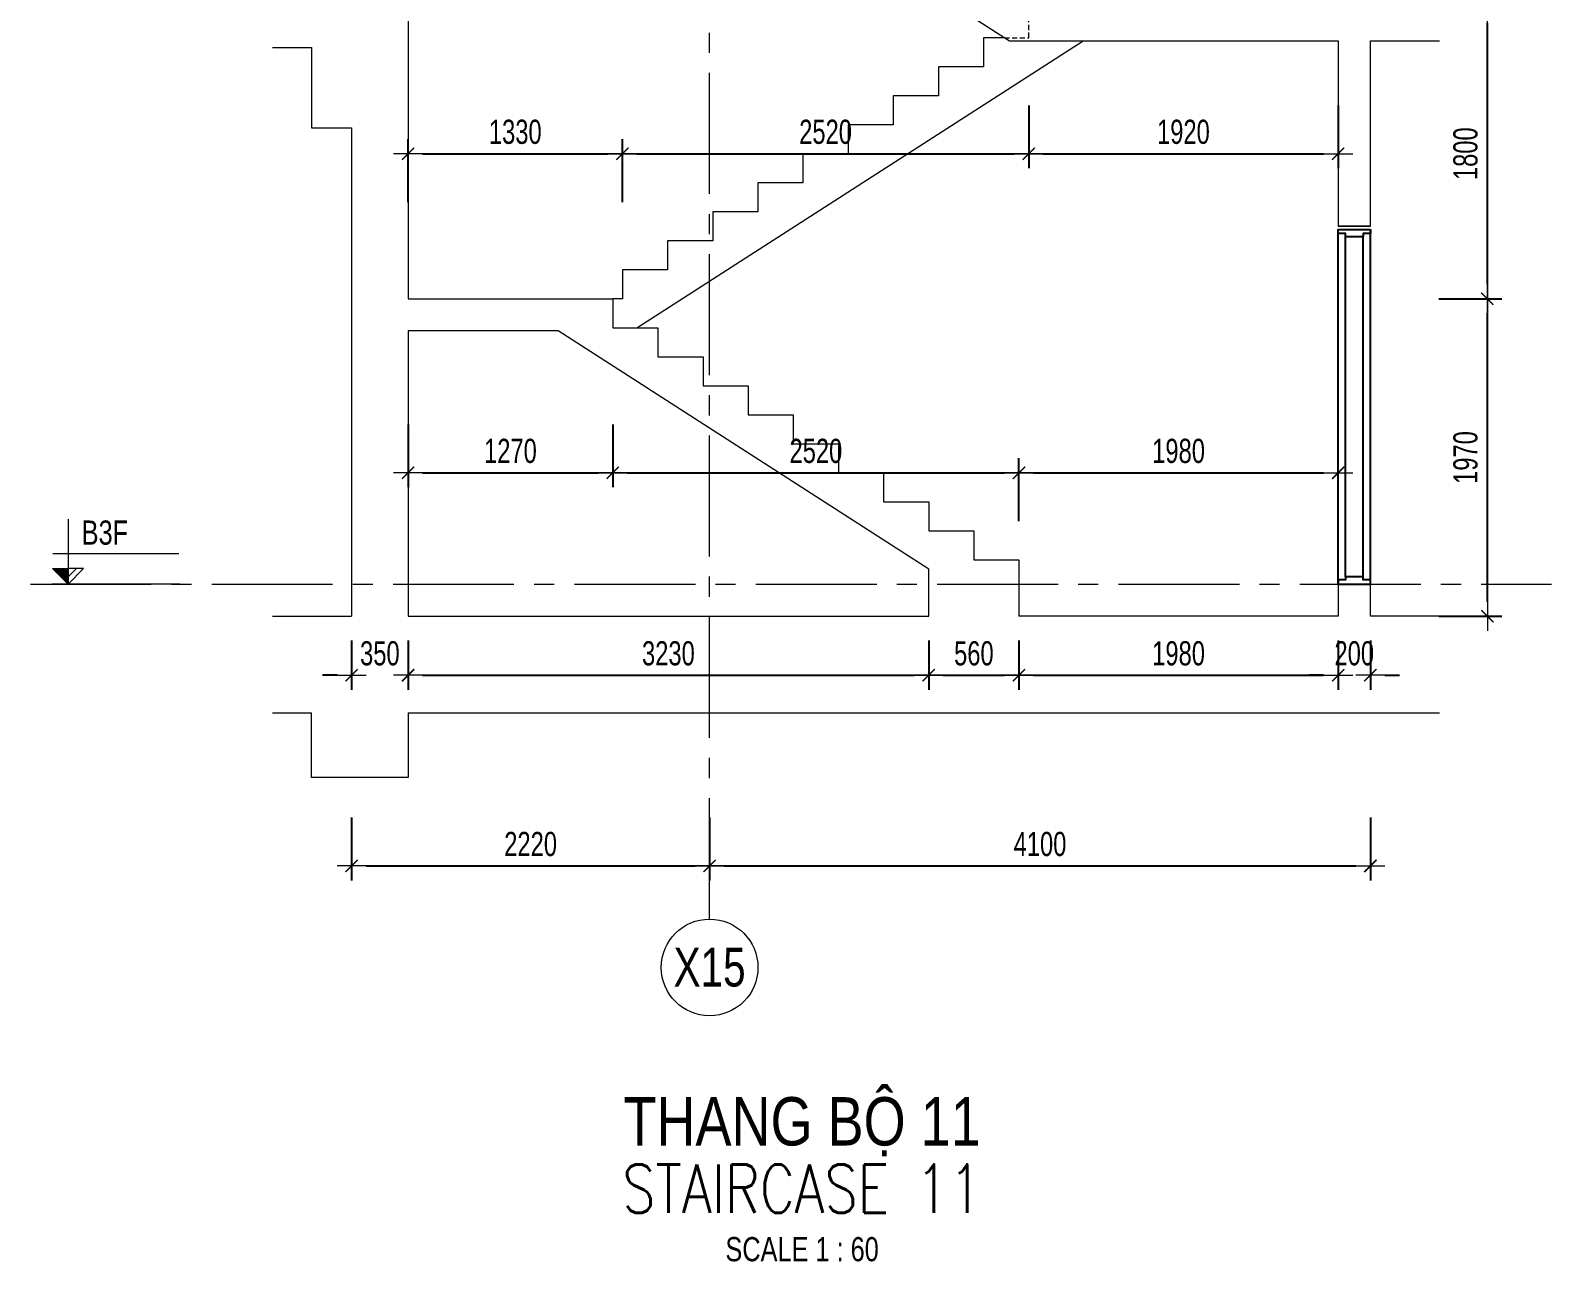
# Model space of a CAD drawing. Header units: millimetres. Extents: x -179076 to 254975, y -18667 to 296191.
# Drawn here: x 91995 to 101431, y 43283 to 50922 of the extents above; entities that cross this region are included whole.
import ezdxf
from ezdxf.enums import TextEntityAlignment as Align

# ---------------------------------------------------------------- set-up
doc = ezdxf.new("R2010")
doc.units = ezdxf.units.MM
doc.linetypes.add('CENTER2', pattern=[1.125, 0.75, -0.125, 0.125, -0.125])
doc.linetypes.add('HIDDEN2', pattern=[4.7625, 3.175, -1.5875])
doc.layers.get('Defpoints').update_dxf_attribs({"color": 151, "lineweight": 9})
doc.layers.add('A-DOOR', color=4, linetype='Continuous')
doc.layers.add('DOOR', color=4, linetype='Continuous')
for name, color, linetype, lineweight in [('NDC_S_ANNO', 7, 'Continuous', 20), ('NDC_S_AXIS', 5, 'CENTER2', 13), ('NDC_S_CONTINUOUS', 3, 'Continuous', 20), ('NDC_S_DIM', 1, 'Continuous', 15), ('NDC_S_ENG TITLE', 3, 'Continuous', 20), ('NDC_S_HIDDEN', 8, 'HIDDEN2', 13), ('NDC_S_SLAB', 2, 'Continuous', 20), ('NDC_S_SYMBOL', 1, 'Continuous', 15), ('NDC_S_TEXT SYMBOL', 7, 'Continuous', 20), ('NDC_S_VN TEXT', 7, 'Continuous', 20), ('NDC_S_VN TITLE', 6, 'Continuous', 35)]:
    doc.layers.add(name, color=color, linetype=linetype, lineweight=lineweight)
doc.styles.add('NDC_ANNO', font='', dxfattribs={"width": 0.8})
doc.styles.add('NDC_DIM', font='', dxfattribs={"width": 0.75})
doc.styles.add('NDC_EN TXT', font='romans.shx', dxfattribs={"width": 0.8})
doc.styles.add('NDC_VIE TXT', font='arial.ttf', dxfattribs={"width": 0.8})
doc.styles.get('NDC_ANNO').set_extended_font_data('Dotum')
doc.styles.get('NDC_DIM').set_extended_font_data('Dotum')
doc.dimstyles.new('NDC_dim_60', dxfattribs={"dimscale": 60, "dimtxt": 2.5, "dimasz": 1.5, "dimexe": 1.5, "dimexo": 2.5, "dimgap": 1, "dimtad": 1, "dimdec": 0, "dimzin": 0, "dimdsep": 46, "dimtxsty": 'NDC_DIM', "dimblk": 'DIMMARK', "dimcen": 0.09, "dimdle": 1.2, "dimclrd": 1, "dimclre": 1, "dimclrt": 3, "dimadec": 0, "dimazin": 0, "dimtfac": 1, "dimtdec": 0, "dimtix": 1, "dimtofl": 0, "dimtmove": 0, "dimatfit": 3, "dimfxl": 5, "dimfxlon": 1, "dimtolj": 1, "dimtzin": 0, "dimarcsym": 0})

# ---------------------------------------------------------------- blocks, each defined once
blk = doc.blocks.new('X-SECTION-2$0$X-SEC-DOO2')
at = {"layer": 'A-DOOR'}
for p, q in [((41975.6, 101971.9), (41975.6, 104171.9)), ((42020.6, 102016.9), (42020.6, 104126.9)), ((42130.6, 102016.9), (42130.6, 104126.9)), ((42175.6, 101971.9), (42175.6, 104171.9))]:
    blk.add_line(p, q, dxfattribs=at)
for points in [[(41975.6, 104171.9), (41975.6, 104146.9), (42020.6, 104146.9), (42020.6, 104126.9), (42130.6, 104126.9), (42130.6, 104146.9), (42175.6, 104146.9), (42175.6, 104171.9)], [(41975.6, 101971.9), (41975.6, 101996.9), (42020.6, 101996.9), (42020.6, 102016.9), (42130.6, 102016.9), (42130.6, 101996.9), (42175.6, 101996.9), (42175.6, 101971.9)]]:
    blk.add_lwpolyline(points, close=True, dxfattribs=at)
at = {"layer": 'Defpoints'}
blk.add_line((41975.6, 104191.9), (42175.6, 104191.9), dxfattribs=at)
blk = doc.blocks.new('DIMMARK')
at = {"layer": 'NDC_S_DIM', "color": 1}
blk.add_line((-1.5, 0), (1, 0), dxfattribs=at)
at = {"layer": 'NDC_S_DIM', "color": 2, "const_width": 0.1}
blk.add_lwpolyline([(-0.42, -0.42), (0.42, 0.42)], dxfattribs=at)
blk = doc.blocks.new('*D1786')
at = {"layer": 'Defpoints', "color": 0, "transparency": 16777216}
for p in [(94337.4, 49256.8, 0), (95607.4, 49256.8, 0), (95607.4, 48176.8, 0)]:
    blk.add_point(p, dxfattribs=at)
at = {"layer": 'NDC_S_DIM', "color": 1, "lineweight": -2, "transparency": 16777216}
for p, q in [((94337.4, 48476.8, 0), (94337.4, 48086.8, 0)), ((95607.4, 48476.8, 0), (95607.4, 48086.8, 0)), ((94427.4, 48176.8, 0), (95517.4, 48176.8, 0))]:
    blk.add_line(p, q, dxfattribs=at)
at = {"layer": 'NDC_S_DIM', "color": 1, "lineweight": -2, "transparency": 16777216, "xscale": 90, "yscale": 90, "zscale": 90, "rotation": 180}
blk.add_blockref('DIMMARK', (94337.4, 48176.8, 0), dxfattribs=at)
at = {"layer": 'NDC_S_DIM', "color": 1, "lineweight": -2, "transparency": 16777216, "xscale": 90, "yscale": 90, "zscale": 90}
blk.add_blockref('DIMMARK', (95607.4, 48176.8, 0), dxfattribs=at)
at = {"layer": 'NDC_S_DIM', "color": 3, "transparency": 16777216, "insert": (94972.4, 48311.9, 0), "char_height": 150, "attachment_point": 5, "style": 'NDC_DIM'}
blk.add_mtext('\\A1;1270', dxfattribs=at)
blk = doc.blocks.new('*D1787')
at = {"layer": 'Defpoints', "color": 0, "transparency": 16777216}
for p in [(95607.4, 49256.8, 0), (98127.4, 48176.8, 0), (98127.4, 47636.8, 0)]:
    blk.add_point(p, dxfattribs=at)
at = {"layer": 'NDC_S_DIM', "color": 1, "lineweight": -2, "transparency": 16777216}
for p, q in [((95607.4, 48476.8, 0), (95607.4, 48086.8, 0)), ((98127.4, 47876.8, 0), (98127.4, 48266.8, 0)), ((95697.4, 48176.8, 0), (98037.4, 48176.8, 0))]:
    blk.add_line(p, q, dxfattribs=at)
at = {"layer": 'NDC_S_DIM', "color": 1, "lineweight": -2, "transparency": 16777216, "xscale": 90, "yscale": 90, "zscale": 90, "rotation": 180}
blk.add_blockref('DIMMARK', (95607.4, 48176.8, 0), dxfattribs=at)
at = {"layer": 'NDC_S_DIM', "color": 1, "lineweight": -2, "transparency": 16777216, "xscale": 90, "yscale": 90, "zscale": 90}
blk.add_blockref('DIMMARK', (98127.4, 48176.8, 0), dxfattribs=at)
at = {"layer": 'NDC_S_DIM', "color": 3, "transparency": 16777216, "insert": (96867.4, 48311.9, 0), "char_height": 150, "attachment_point": 5, "style": 'NDC_DIM'}
blk.add_mtext('\\A1;2520', dxfattribs=at)
blk = doc.blocks.new('*D1788')
at = {"layer": 'Defpoints', "color": 0, "transparency": 16777216}
for p in [(100107.4, 48176.8, 0), (98127.4, 47636.8, 0), (100107.4, 47286.8, 0)]:
    blk.add_point(p, dxfattribs=at)
at = {"layer": 'NDC_S_DIM', "color": 1, "lineweight": -2, "transparency": 16777216}
for p, q in [((98127.4, 47876.8, 0), (98127.4, 48266.8, 0)), ((100107.4, 47876.8, 0), (100107.4, 48266.8, 0)), ((98217.4, 48176.8, 0), (100017.4, 48176.8, 0))]:
    blk.add_line(p, q, dxfattribs=at)
at = {"layer": 'NDC_S_DIM', "color": 1, "lineweight": -2, "transparency": 16777216, "xscale": 90, "yscale": 90, "zscale": 90, "rotation": 180}
blk.add_blockref('DIMMARK', (98127.4, 48176.8, 0), dxfattribs=at)
at = {"layer": 'NDC_S_DIM', "color": 1, "lineweight": -2, "transparency": 16777216, "xscale": 90, "yscale": 90, "zscale": 90}
blk.add_blockref('DIMMARK', (100107.4, 48176.8, 0), dxfattribs=at)
at = {"layer": 'NDC_S_DIM', "color": 3, "transparency": 16777216, "insert": (99117.4, 48311.9, 0), "char_height": 150, "attachment_point": 5, "style": 'NDC_DIM'}
blk.add_mtext('\\A1;1980', dxfattribs=at)
blk = doc.blocks.new('*D1789')
at = {"layer": 'Defpoints', "color": 0, "transparency": 16777216}
for p in [(95667.4, 50156.8, 0), (94337.4, 49256.8, 0), (95667.4, 49256.8, 0)]:
    blk.add_point(p, dxfattribs=at)
at = {"layer": 'NDC_S_DIM', "color": 1, "lineweight": -2, "transparency": 16777216}
for p, q in [((94337.4, 49856.8, 0), (94337.4, 50246.8, 0)), ((95667.4, 49856.8, 0), (95667.4, 50246.8, 0)), ((94427.4, 50156.8, 0), (95577.4, 50156.8, 0))]:
    blk.add_line(p, q, dxfattribs=at)
at = {"layer": 'NDC_S_DIM', "color": 1, "lineweight": -2, "transparency": 16777216, "xscale": 90, "yscale": 90, "zscale": 90, "rotation": 180}
blk.add_blockref('DIMMARK', (94337.4, 50156.8, 0), dxfattribs=at)
at = {"layer": 'NDC_S_DIM', "color": 1, "lineweight": -2, "transparency": 16777216, "xscale": 90, "yscale": 90, "zscale": 90}
blk.add_blockref('DIMMARK', (95667.4, 50156.8, 0), dxfattribs=at)
at = {"layer": 'NDC_S_DIM', "color": 3, "transparency": 16777216, "insert": (95002.4, 50291.9, 0), "char_height": 150, "attachment_point": 5, "style": 'NDC_DIM'}
blk.add_mtext('\\A1;1330', dxfattribs=at)
blk = doc.blocks.new('*D1790')
at = {"layer": 'Defpoints', "color": 0, "transparency": 16777216}
for p in [(98187.4, 50876.8, 0), (98187.4, 50156.8, 0), (95667.4, 49256.8, 0)]:
    blk.add_point(p, dxfattribs=at)
at = {"layer": 'NDC_S_DIM', "color": 1, "lineweight": -2, "transparency": 16777216}
for p, q in [((98187.4, 50456.8, 0), (98187.4, 50066.8, 0)), ((95667.4, 49856.8, 0), (95667.4, 50246.8, 0)), ((95757.4, 50156.8, 0), (98097.4, 50156.8, 0))]:
    blk.add_line(p, q, dxfattribs=at)
at = {"layer": 'NDC_S_DIM', "color": 1, "lineweight": -2, "transparency": 16777216, "xscale": 90, "yscale": 90, "zscale": 90, "rotation": 180}
blk.add_blockref('DIMMARK', (95667.4, 50156.8, 0), dxfattribs=at)
at = {"layer": 'NDC_S_DIM', "color": 1, "lineweight": -2, "transparency": 16777216, "xscale": 90, "yscale": 90, "zscale": 90}
blk.add_blockref('DIMMARK', (98187.4, 50156.8, 0), dxfattribs=at)
at = {"layer": 'NDC_S_DIM', "color": 3, "transparency": 16777216, "insert": (96927.4, 50291.9, 0), "char_height": 150, "attachment_point": 5, "style": 'NDC_DIM'}
blk.add_mtext('\\A1;2520', dxfattribs=at)
blk = doc.blocks.new('*D1791')
at = {"layer": 'Defpoints', "color": 0, "transparency": 16777216}
for p in [(98187.4, 50876.8, 0), (100107.4, 50856.8, 0), (100107.4, 50156.8, 0)]:
    blk.add_point(p, dxfattribs=at)
at = {"layer": 'NDC_S_DIM', "color": 1, "lineweight": -2, "transparency": 16777216}
for p, q in [((98187.4, 50456.8, 0), (98187.4, 50066.8, 0)), ((100107.4, 50456.8, 0), (100107.4, 50066.8, 0)), ((98277.4, 50156.8, 0), (100017.4, 50156.8, 0))]:
    blk.add_line(p, q, dxfattribs=at)
at = {"layer": 'NDC_S_DIM', "color": 1, "lineweight": -2, "transparency": 16777216, "xscale": 90, "yscale": 90, "zscale": 90, "rotation": 180}
blk.add_blockref('DIMMARK', (98187.4, 50156.8, 0), dxfattribs=at)
at = {"layer": 'NDC_S_DIM', "color": 1, "lineweight": -2, "transparency": 16777216, "xscale": 90, "yscale": 90, "zscale": 90}
blk.add_blockref('DIMMARK', (100107.4, 50156.8, 0), dxfattribs=at)
at = {"layer": 'NDC_S_DIM', "color": 3, "transparency": 16777216, "insert": (99147.4, 50291.9, 0), "char_height": 150, "attachment_point": 5, "style": 'NDC_DIM'}
blk.add_mtext('\\A1;1920', dxfattribs=at)
blk = doc.blocks.new('kata_block_CT')
at = {"layer": 'NDC_S_ANNO'}
blk.add_hatch(color=3, dxfattribs=at).paths.add_polyline_path([(0, 1.6), (-1.61, 1.6), (0, 0)])
at = {"layer": 'NDC_S_ANNO', "ltscale": 50}
h = blk.add_hatch(dxfattribs=at)
h.set_pattern_fill('ANSI31', color=256, scale=1.406, style=0)
h.paths.add_polyline_path([(0, 1.6), (0, 0), (1.61, 1.6)])
for p, q in [((-1.59, 3.14), (11.47, 3.14)), ((11.56, 0), (-1.64, 0))]:
    blk.add_line(p, q, dxfattribs=at)
for points in [[(0, 6.69), (0, 0)], [(0, 0), (-1.61, 1.6), (0, 1.6)], [(0, 0), (1.61, 1.6), (0, 1.6)]]:
    blk.add_lwpolyline(points, dxfattribs=at)
at = {"layer": 'NDC_S_ANNO', "color": 8, "ltscale": 50}
blk.add_lwpolyline([(0, 0), (-1.61, 1.6), (0, 1.6)], dxfattribs=at)
at = {"layer": 'NDC_S_TEXT SYMBOL', "color": 3, "style": 'NDC_ANNO', "width": 0.8}
blk.add_attdef('CT', (1.41, 4.07), '', height=2.5, dxfattribs=at)
blk = doc.blocks.new('Drawing name_symbol')
at = {"layer": 'NDC_S_ENG TITLE', "style": 'NDC_EN TXT', "width": 0.8}
blk.add_attdef('SECTDET1', text='', height=5, dxfattribs=at).set_placement((0, 1.01), align=Align.CENTER)
at = {"layer": 'NDC_S_TEXT SYMBOL', "lineweight": 25, "style": 'NDC_ANNO', "width": 0.8}
blk.add_attdef('SSCALE', text='', height=2.5, dxfattribs=at).set_placement((0, -4), align=Align.CENTER)
at = {"layer": 'NDC_S_VN TITLE', "style": 'NDC_VIE TXT', "width": 0.8}
blk.add_attdef('SECTDET2', text='', height=5, dxfattribs=at).set_placement((0, 7.97), align=Align.CENTER)
blk = doc.blocks.new('*D1798')
at = {"layer": 'Defpoints', "color": 0, "transparency": 16777216}
for p in [(94337.4, 47286.8, 0), (97567.4, 47286.8, 0), (97567.4, 46920.8)]:
    blk.add_point(p, dxfattribs=at)
at = {"layer": 'NDC_S_DIM', "color": 1, "lineweight": -2, "transparency": 16777216}
for p, q in [((94337.4, 47136.8), (94337.4, 46830.8)), ((97567.4, 47136.8), (97567.4, 46830.8)), ((94427.4, 46920.8), (97477.4, 46920.8))]:
    blk.add_line(p, q, dxfattribs=at)
at = {"layer": 'NDC_S_DIM', "color": 1, "lineweight": -2, "transparency": 16777216, "xscale": 90, "yscale": 90, "zscale": 90, "rotation": 180}
blk.add_blockref('DIMMARK', (94337.4, 46920.8), dxfattribs=at)
at = {"layer": 'NDC_S_DIM', "color": 1, "lineweight": -2, "transparency": 16777216, "xscale": 90, "yscale": 90, "zscale": 90}
blk.add_blockref('DIMMARK', (97567.4, 46920.8), dxfattribs=at)
at = {"layer": 'NDC_S_DIM', "color": 3, "transparency": 16777216, "insert": (95952.4, 47055.9), "char_height": 150, "attachment_point": 5, "style": 'NDC_DIM'}
blk.add_mtext('\\A1;3230', dxfattribs=at)
blk = doc.blocks.new('*D1799')
at = {"layer": 'Defpoints', "color": 0, "transparency": 16777216}
for p in [(97567.4, 47286.8, 0), (98127.4, 47286.8), (98127.4, 46920.8)]:
    blk.add_point(p, dxfattribs=at)
at = {"layer": 'NDC_S_DIM', "color": 1, "lineweight": -2, "transparency": 16777216}
for p, q in [((97567.4, 47136.8), (97567.4, 46830.8)), ((98127.4, 47136.8), (98127.4, 46830.8)), ((97657.4, 46920.8), (98037.4, 46920.8))]:
    blk.add_line(p, q, dxfattribs=at)
at = {"layer": 'NDC_S_DIM', "color": 1, "lineweight": -2, "transparency": 16777216, "xscale": 90, "yscale": 90, "zscale": 90, "rotation": 180}
blk.add_blockref('DIMMARK', (97567.4, 46920.8), dxfattribs=at)
at = {"layer": 'NDC_S_DIM', "color": 1, "lineweight": -2, "transparency": 16777216, "xscale": 90, "yscale": 90, "zscale": 90}
blk.add_blockref('DIMMARK', (98127.4, 46920.8), dxfattribs=at)
at = {"layer": 'NDC_S_DIM', "color": 3, "transparency": 16777216, "insert": (97847.4, 47055.9), "char_height": 150, "attachment_point": 5, "style": 'NDC_DIM'}
blk.add_mtext('\\A1;560', dxfattribs=at)
blk = doc.blocks.new('*D1800')
at = {"layer": 'Defpoints', "color": 0, "transparency": 16777216}
for p in [(98127.4, 47286.8), (100107.4, 47286.8, 0), (100107.4, 46920.8)]:
    blk.add_point(p, dxfattribs=at)
at = {"layer": 'NDC_S_DIM', "color": 1, "lineweight": -2, "transparency": 16777216}
for p, q in [((98127.4, 47136.8), (98127.4, 46830.8)), ((100107.4, 47136.8), (100107.4, 46830.8)), ((98217.4, 46920.8), (100017.4, 46920.8))]:
    blk.add_line(p, q, dxfattribs=at)
at = {"layer": 'NDC_S_DIM', "color": 1, "lineweight": -2, "transparency": 16777216, "xscale": 90, "yscale": 90, "zscale": 90, "rotation": 180}
blk.add_blockref('DIMMARK', (98127.4, 46920.8), dxfattribs=at)
at = {"layer": 'NDC_S_DIM', "color": 1, "lineweight": -2, "transparency": 16777216, "xscale": 90, "yscale": 90, "zscale": 90}
blk.add_blockref('DIMMARK', (100107.4, 46920.8), dxfattribs=at)
at = {"layer": 'NDC_S_DIM', "color": 3, "transparency": 16777216, "insert": (99117.4, 47055.9), "char_height": 150, "attachment_point": 5, "style": 'NDC_DIM'}
blk.add_mtext('\\A1;1980', dxfattribs=at)
blk = doc.blocks.new('*D1794')
at = {"layer": 'Defpoints', "color": 0, "transparency": 16777216}
for p in [(100107.4, 47286.8, 0), (100307.4, 47286.8), (100307.4, 46920.8)]:
    blk.add_point(p, dxfattribs=at)
at = {"layer": 'NDC_S_DIM', "color": 1, "lineweight": -2, "transparency": 16777216}
for p, q in [((100107.4, 47136.8), (100107.4, 46830.8)), ((100307.4, 47136.8), (100307.4, 46830.8)), ((100017.4, 46920.8), (99927.4, 46920.8)), ((100397.4, 46920.8), (100487.4, 46920.8))]:
    blk.add_line(p, q, dxfattribs=at)
at = {"layer": 'NDC_S_DIM', "color": 1, "lineweight": -2, "transparency": 16777216, "xscale": 90, "yscale": 90, "zscale": 90}
blk.add_blockref('DIMMARK', (100107.4, 46920.8), dxfattribs=at)
at = {"layer": 'NDC_S_DIM', "color": 1, "lineweight": -2, "transparency": 16777216, "xscale": 90, "yscale": 90, "zscale": 90, "rotation": 180}
blk.add_blockref('DIMMARK', (100307.4, 46920.8), dxfattribs=at)
at = {"layer": 'NDC_S_DIM', "color": 3, "transparency": 16777216, "insert": (100207.4, 47055.9), "char_height": 150, "attachment_point": 5, "style": 'NDC_DIM'}
blk.add_mtext('\\A1;200', dxfattribs=at)
blk = doc.blocks.new('*D1795')
at = {"layer": 'Defpoints', "color": 0, "transparency": 16777216}
for p in [(93987.4, 47286.8), (94337.4, 47286.8, 0), (93987.4, 46920.8)]:
    blk.add_point(p, dxfattribs=at)
at = {"layer": 'NDC_S_DIM', "color": 1, "lineweight": -2, "transparency": 16777216}
for p, q in [((93987.4, 47136.8), (93987.4, 46830.8)), ((94337.4, 47136.8), (94337.4, 46830.8)), ((93897.4, 46920.8), (93807.4, 46920.8)), ((94427.4, 46920.8), (94517.4, 46920.8))]:
    blk.add_line(p, q, dxfattribs=at)
at = {"layer": 'NDC_S_DIM', "color": 1, "lineweight": -2, "transparency": 16777216, "xscale": 90, "yscale": 90, "zscale": 90}
blk.add_blockref('DIMMARK', (93987.4, 46920.8), dxfattribs=at)
at = {"layer": 'NDC_S_DIM', "color": 1, "lineweight": -2, "transparency": 16777216, "xscale": 90, "yscale": 90, "zscale": 90, "rotation": 180}
blk.add_blockref('DIMMARK', (94337.4, 46920.8), dxfattribs=at)
at = {"layer": 'NDC_S_DIM', "color": 3, "transparency": 16777216, "insert": (94162.4, 47055.9), "char_height": 150, "attachment_point": 5, "style": 'NDC_DIM'}
blk.add_mtext('\\A1;350', dxfattribs=at)
blk = doc.blocks.new('*D1796')
at = {"layer": 'Defpoints', "color": 0, "transparency": 16777216}
for p in [(93987.4, 47484.6, 0), (96207.9, 47481.9, 0), (96207.9, 45737.7)]:
    blk.add_point(p, dxfattribs=at)
at = {"layer": 'NDC_S_DIM', "color": 1, "lineweight": -2, "transparency": 16777216}
for p, q in [((93987.4, 46037.7), (93987.4, 45647.7)), ((96207.9, 46037.7), (96207.9, 45647.7)), ((94077.4, 45737.7), (96117.9, 45737.7))]:
    blk.add_line(p, q, dxfattribs=at)
at = {"layer": 'NDC_S_DIM', "color": 1, "lineweight": -2, "transparency": 16777216, "xscale": 90, "yscale": 90, "zscale": 90, "rotation": 180}
blk.add_blockref('DIMMARK', (93987.4, 45737.7), dxfattribs=at)
at = {"layer": 'NDC_S_DIM', "color": 1, "lineweight": -2, "transparency": 16777216, "xscale": 90, "yscale": 90, "zscale": 90}
blk.add_blockref('DIMMARK', (96207.9, 45737.7), dxfattribs=at)
at = {"layer": 'NDC_S_DIM', "color": 3, "transparency": 16777216, "insert": (95097.7, 45872.8), "char_height": 150, "attachment_point": 5, "style": 'NDC_DIM'}
blk.add_mtext('\\A1;2220', dxfattribs=at)
blk = doc.blocks.new('*D1797')
at = {"layer": 'Defpoints', "color": 0, "transparency": 16777216}
for p in [(96207.9, 47481.9, 0), (100307.4, 47286.8), (100307.4, 45737.7)]:
    blk.add_point(p, dxfattribs=at)
at = {"layer": 'NDC_S_DIM', "color": 1, "lineweight": -2, "transparency": 16777216}
for p, q in [((96207.9, 46037.7), (96207.9, 45647.7)), ((100307.4, 46037.7), (100307.4, 45647.7)), ((96297.9, 45737.7), (100217.4, 45737.7))]:
    blk.add_line(p, q, dxfattribs=at)
at = {"layer": 'NDC_S_DIM', "color": 1, "lineweight": -2, "transparency": 16777216, "xscale": 90, "yscale": 90, "zscale": 90, "rotation": 180}
blk.add_blockref('DIMMARK', (96207.9, 45737.7), dxfattribs=at)
at = {"layer": 'NDC_S_DIM', "color": 1, "lineweight": -2, "transparency": 16777216, "xscale": 90, "yscale": 90, "zscale": 90}
blk.add_blockref('DIMMARK', (100307.4, 45737.7), dxfattribs=at)
at = {"layer": 'NDC_S_DIM', "color": 3, "transparency": 16777216, "insert": (98257.7, 45872.8), "char_height": 150, "attachment_point": 5, "style": 'NDC_DIM'}
blk.add_mtext('\\A1;4100', dxfattribs=at)
blk = doc.blocks.new('*U187')
at = {"layer": 'NDC_S_SYMBOL'}
blk.add_line((0, 5), (0, 9), dxfattribs=at)
blk.add_circle((0, 0), 5, dxfattribs=at)
at = {"layer": 'NDC_S_TEXT SYMBOL', "color": 7, "style": 'NDC_ANNO', "width": 0.8}
blk.add_attdef('GRID', text='', height=4, dxfattribs=at).set_placement((0, 0), align=Align.MIDDLE)
blk = doc.blocks.new('*D2053')
at = {"layer": 'Defpoints', "color": 0, "transparency": 16777216}
for p in [(94337.4, 49256.8, 0), (101032.9, 49256.8), (94337.4, 47286.8, 0)]:
    blk.add_point(p, dxfattribs=at)
at = {"layer": 'NDC_S_DIM', "color": 1, "lineweight": -2, "transparency": 16777216}
for p, q in [((100732.9, 49256.8), (101122.9, 49256.8)), ((101032.9, 47376.8), (101032.9, 49166.8)), ((100732.9, 47286.8), (101122.9, 47286.8))]:
    blk.add_line(p, q, dxfattribs=at)
at = {"layer": 'NDC_S_DIM', "color": 1, "lineweight": -2, "transparency": 16777216, "xscale": 90, "yscale": 90, "zscale": 90}
for p, rotation in [((101032.9, 49256.8), 90), ((101032.9, 47286.8), 270)]:
    blk.add_blockref('DIMMARK', p, dxfattribs=dict(at, rotation=rotation))
at = {"layer": 'NDC_S_DIM', "color": 3, "transparency": 16777216, "insert": (100897.8, 48271.8), "char_height": 150, "attachment_point": 5, "rotation": 90, "style": 'NDC_DIM'}
blk.add_mtext('\\A1;1970', dxfattribs=at)
blk = doc.blocks.new('*D2054')
at = {"layer": 'Defpoints', "color": 0, "transparency": 16777216}
for p in [(98127.4, 51056.8), (101032.9, 51056.8), (94337.4, 49256.8, 0)]:
    blk.add_point(p, dxfattribs=at)
at = {"layer": 'NDC_S_DIM', "color": 1, "lineweight": -2, "transparency": 16777216}
for p, q in [((100732.9, 51056.8), (101122.9, 51056.8)), ((101032.9, 49346.8), (101032.9, 50966.8)), ((100732.9, 49256.8), (101122.9, 49256.8))]:
    blk.add_line(p, q, dxfattribs=at)
at = {"layer": 'NDC_S_DIM', "color": 1, "lineweight": -2, "transparency": 16777216, "xscale": 90, "yscale": 90, "zscale": 90}
for p, rotation in [((101032.9, 51056.8), 90), ((101032.9, 49256.8), 270)]:
    blk.add_blockref('DIMMARK', p, dxfattribs=dict(at, rotation=rotation))
at = {"layer": 'NDC_S_DIM', "color": 3, "transparency": 16777216, "insert": (100897.8, 50156.8), "char_height": 150, "attachment_point": 5, "rotation": 90, "style": 'NDC_DIM'}
blk.add_mtext('\\A1;1800', dxfattribs=at)

msp = doc.modelspace()

# ---------------------------------------------------------------- linework, layer by layer
at = {"layer": 'NDC_S_AXIS', "ltscale": 1000}
for p, q in [((96207.9, 45407.7), (96207.9, 61367.1)), ((91994.5, 47486.8, 0), (101431.4, 47486.8, 0))]:
    msp.add_line(p, q, dxfattribs=at)
at = {"layer": 'NDC_S_CONTINUOUS'}
msp.add_line((95757.3, 49076.8, 0), (98526.2, 50856.8, 0), dxfattribs=at)
at = {"layer": 'NDC_S_CONTINUOUS', "elevation": 0}
msp.add_lwpolyline([(98037.6, 50876.8), (97907.4, 50876.8), (97907.4, 50696.8), (97627.4, 50696.8), (97627.4, 50516.8), (97347.4, 50516.8), (97347.4, 50336.8), (97067.4, 50336.8), (97067.4, 50156.8), (96787.4, 50156.8), (96787.4, 49976.8), (96507.4, 49976.8), (96507.4, 49796.8), (96227.4, 49796.8), (96227.4, 49616.8), (95947.4, 49616.8), (95947.4, 49436.8), (95667.4, 49436.8), (95667.4, 49256.8), (95607.4, 49256.8)], dxfattribs=at)
at = {"layer": 'NDC_S_HIDDEN', "ltscale": 10, "elevation": 0}
msp.add_lwpolyline([(98037.6, 50876.8), (98187.4, 50876.8), (98187.4, 51056.8)], dxfattribs=at)
at = {"layer": 'NDC_S_SLAB'}
for p, q in [((94337.4, 52656.8, 0), (94337.4, 49256.8, 0)), ((93497.2, 50816.8, 0), (93737.4, 50816.8, 0)), ((93737.4, 50816.8, 0), (93737.4, 50316.8, 0)), ((100307.4, 50856.8, 0), (100737, 50856.8, 0)), ((93737.4, 50316.8, 0), (93987.4, 50316.8, 0)), ((93987.4, 50316.8, 0), (93987.4, 47286.8, 0)), ((94337.4, 49056.8, 0), (94337.4, 47286.8, 0)), ((93497.2, 47286.8, 0), (93987.4, 47286.8, 0)), ((94337.4, 47286.8, 0), (97567.4, 47286.8, 0)), ((93497.2, 46686.8, 0), (93737.4, 46686.8, 0)), ((93737.4, 46286.8, 0), (93737.4, 46686.8, 0)), ((94337.4, 46686.8, 0), (100737, 46686.8, 0))]:
    msp.add_line(p, q, dxfattribs=at)
at = {"layer": 'NDC_S_SLAB', "elevation": 0}
for points in [[(94337.4, 52656.8), (95268.7, 52656.8), (98068.7, 50856.8), (100107.4, 50856.8), (100107.4, 49706.8)], [(100307.4, 49706.8), (100307.4, 50856.8)], [(100107.4, 49706.8), (100307.4, 49706.8)], [(94337.4, 49256.8), (95607.4, 49256.8), (95607.4, 49076.8), (95887.4, 49076.8), (95887.4, 48896.8), (96167.4, 48896.8), (96167.4, 48716.8), (96447.4, 48716.8), (96447.4, 48536.8), (96727.4, 48536.8), (96727.4, 48356.8), (97007.4, 48356.8), (97007.4, 48176.8), (97287.4, 48176.8), (97287.4, 47996.8), (97567.4, 47996.8), (97567.4, 47816.8), (97847.4, 47816.8), (97847.4, 47636.8), (98127.4, 47636.8), (98127.4, 47286.8)], [(97567.4, 47286.8), (97567.4, 47579.1), (95268.7, 49056.8), (94337.4, 49056.8)], [(100107.4, 47486.8), (100107.4, 47286.8), (98127.4, 47286.8)], [(100107.4, 47486.8), (100307.4, 47486.8)], [(100737, 47286.8), (100307.4, 47286.8), (100307.4, 47486.8)], [(94337.4, 46686.8), (94337.4, 46286.8), (93737.4, 46286.8)]]:
    msp.add_lwpolyline(points, dxfattribs=at)

# ---------------------------------------------------------------- block references
at = {"layer": 'DOOR', "xscale": -1}
msp.add_blockref('X-SECTION-2$0$X-SEC-DOO2', (142283, -54485, 0), dxfattribs=at)
at = {"layer": 'NDC_S_ANNO', "xscale": 60, "yscale": 60, "zscale": 60}
msp.add_blockref('Drawing name_symbol', (96781.9, 43524.7), dxfattribs=at).add_auto_attribs({'SECTDET1': 'STAIRCASE 11', 'SECTDET2': 'THANG BỘ 11', 'SSCALE': 'SCALE 1 : 60'})
at = {"layer": 'NDC_S_AXIS', "xscale": 60, "yscale": 60, "zscale": 60}
msp.add_blockref('*U187', (96207.9, 45107.7), dxfattribs=at).add_auto_attribs({'GRID': 'X15'})
at = {"layer": 'NDC_S_VN TEXT', "xscale": 60, "yscale": 60, "zscale": 60}
msp.add_blockref('kata_block_CT', (92228, 47486.8, 0), dxfattribs=at).add_auto_attribs({'CT': 'B3F'})

# ---------------------------------------------------------------- dimensions: what is measured, and where the dimension line sits
at = {"layer": 'NDC_S_DIM'}
dim = msp.add_linear_dim(base=(101032.9, 51056.8), p1=(94337.4, 49256.8, 0), p2=(98127.4, 51056.8), angle=90, dimstyle='NDC_dim_60', override={"dimtmove": 1}, dxfattribs=at)
dim.commit()
dim.dimension.update_dxf_attribs({"geometry": '*D2054', "text_midpoint": (100897.8, 50156.8)})
for base, p1, p2, picture, middle in [((98187.4, 50156.8, 0), (95667.4, 49256.8, 0), (98187.4, 50876.8, 0), '*D1790', (96927.4, 50291.9, 0)), ((100107.4, 50156.8, 0), (98187.4, 50876.8, 0), (100107.4, 50856.8, 0), '*D1791', (99147.4, 50291.9, 0)), ((98127.4, 48176.8, 0), (95607.4, 49256.8, 0), (98127.4, 47636.8, 0), '*D1787', (96867.4, 48311.9, 0)), ((100107.4, 48176.8, 0), (98127.4, 47636.8, 0), (100107.4, 47286.8, 0), '*D1788', (99117.4, 48311.9, 0)), ((100307.4489, 45737.7347), (96207.9402, 47481.8635, 0), (100307.4489, 47286.8458), '*D1797', (98257.6946, 45872.8364)), ((93987.4, 46920.8), (94337.4, 47286.8, 0), (93987.4, 47286.8), '*D1795', (94162.4, 47055.9)), ((98127.4, 46920.8), (97567.4, 47286.8, 0), (98127.4, 47286.8), '*D1799', (97847.4, 47055.9)), ((100107.4, 46920.8), (98127.4, 47286.8), (100107.4, 47286.8, 0), '*D1800', (99117.4, 47055.9)), ((100307.4, 46920.8), (100107.4, 47286.8, 0), (100307.4, 47286.8), '*D1794', (100207.4, 47055.9))]:
    dim = msp.add_linear_dim(base=base, p1=p1, p2=p2, dimstyle='NDC_dim_60', override={"dimtmove": 1}, dxfattribs=at)
    dim.commit()
    dim.dimension.update_dxf_attribs({"geometry": picture, "text_midpoint": middle})
for base, p1, p2, picture, middle in [((95667.4, 50156.8, 0), (94337.4, 49256.8, 0), (95667.4, 49256.8, 0), '*D1789', (95002.4, 50291.9, 0)), ((95607.4, 48176.8, 0), (94337.4, 49256.8, 0), (95607.4, 49256.8, 0), '*D1786', (94972.4, 48311.9, 0)), ((96207.9402, 45737.7347), (93987.4489, 47484.5678, 0), (96207.9402, 47481.8635, 0), '*D1796', (95097.6946, 45872.8364)), ((97567.4, 46920.8), (94337.4, 47286.8, 0), (97567.4, 47286.8, 0), '*D1798', (95952.4, 47055.9))]:
    dim = msp.add_linear_dim(base=base, p1=p1, p2=p2, dimstyle='NDC_dim_60', dxfattribs=at)
    dim.commit()
    dim.dimension.update_dxf_attribs({"geometry": picture, "text_midpoint": middle})
dim = msp.add_linear_dim(base=(101032.9, 49256.8), p1=(94337.4, 47286.8, 0), p2=(94337.4, 49256.8, 0), angle=90, dimstyle='NDC_dim_60', dxfattribs=at)
dim.commit()
dim.dimension.update_dxf_attribs({"geometry": '*D2053', "text_midpoint": (100897.8, 48271.8)})

doc.saveas('drawing.dxf')
